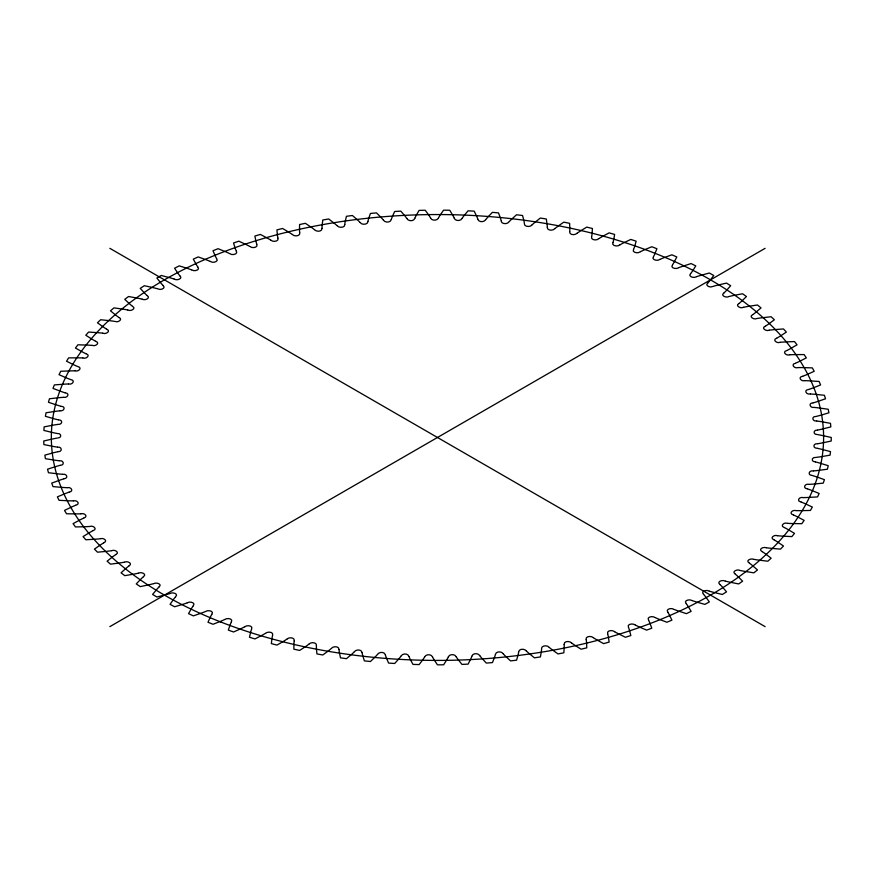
<?xml version="1.0" encoding="UTF-8"?>
<svg xmlns="http://www.w3.org/2000/svg" width="875" height="875" viewBox="0 0 875 875"><rect width="100%" height="100%" fill="white"/><g stroke="black" fill="none" stroke-linecap="round" stroke-linejoin="round"><path stroke-width="1.31" d="M547.28 227.412C547.017 230.541 552.956 231.088 554.783 228.659M541.603 648.298C541.417 645.739 547.334 644.722 549.15 647.347M316.411 645.597C317.144 642.403 311.062 641.725 309.028 644.066M337.214 225.772C338.931 228.233 345.286 227.686 344.772 224.569M577.052 233.275C575.17 235.375 569.209 235.287 569.702 231.645M518.667 651.908C519.028 648.484 524.617 648.55 526.334 650.945M294.23 640.85C295.083 637.372 288.98 636.956 286.967 639.1M367.883 221.659C368.102 224.514 361.747 225.345 360.161 222.534M591.598 236.852C590.483 239.98 596.75 240.942 598.773 238.678M495.425 654.402C495.906 651.263 501.561 651.066 503.18 653.723M272.606 635.316C273.941 631.837 267.673 631.28 265.552 633.303M391.256 219.57C390.688 222.72 385.022 222.906 383.458 220.172M612.916 242.714C611.275 245.711 617.706 247.122 619.861 244.847M471.975 656.009C472.927 652.892 478.286 652.98 479.762 655.659M251.628 629.016C253.378 625.68 247.002 624.772 244.869 626.719M414.816 218.334C413.842 221.605 408.166 221.287 406.962 218.652M633.533 249.441C631.608 252.372 638.05 253.925 640.259 251.77M448.35 656.884C449.291 654.008 454.869 653.789 456.192 656.764M231.361 621.972C233.505 618.625 227.106 617.619 224.788 619.478M438.452 217.952C437.391 220.938 431.506 220.872 430.588 217.984M653.428 256.791C650.989 259.481 657.475 261.603 659.859 259.405M432.545 657.005C431.386 653.964 425.972 653.975 424.67 656.895M211.892 614.217C214.441 610.98 207.845 609.678 205.603 611.483M462.098 218.411C460.655 221.397 454.978 221.08 454.234 218.159M672.47 264.884C669.867 268.177 676.462 269.489 678.606 267.728M401.22 655.802C402.773 653.264 408.034 653.297 408.909 656.403M193.298 605.784C196.131 602.623 189.47 601.048 187.316 602.831M485.636 219.713C484.236 222.37 478.516 222.414 477.816 219.188M690.561 273.711C687.575 276.303 693.962 278.677 696.423 276.719M377.606 654.292C379.203 651.689 384.727 651.634 385.394 654.959M175.645 596.695C178.905 593.72 172.408 591.828 170.002 593.534M508.681 222.217C507.281 224.339 501.32 224.164 501.266 221.112M707.755 283.062C704.43 285.37 710.227 288.116 712.709 286.475M354.43 651.667C356.136 649.272 361.714 649.239 362.075 652.663M159.009 586.983C162.63 584.15 156.428 582.072 153.716 583.625M532.077 224.853C530.327 227.522 524.103 226.636 524.464 224.044M723.811 293.103C720.092 295.422 726.37 298.298 728.973 296.516M331.734 648.08C333.298 646.144 339.106 646.023 339.052 649.545M143.456 576.702C147.317 574.087 141.181 571.583 138.523 573.158M738.795 303.669C734.891 305.441 740.644 309.127 743.597 307.245M129.03 565.884C133.142 563.5 127.444 560.656 124.589 562.144M752.631 314.738C748.42 316.422 753.988 320.217 757.028 318.489M115.806 554.564C120.203 552.508 114.516 549.128 111.672 550.692M765.308 326.244C760.703 327.873 766.15 331.778 769.223 330.181M103.819 542.784C108.227 541.111 103.611 537.414 100.494 538.737M109.834 626.642L765.122 248.325M776.65 338.231C771.892 339.708 777.044 343.842 780.128 342.3M93.122 530.611C97.902 529.156 93.067 524.989 89.862 526.477M786.68 350.591C781.736 351.706 786.384 356.234 789.72 354.78M83.759 518.066C88.605 516.677 84.525 512.586 80.948 513.822M795.288 363.333C790.53 364.087 794.391 369.031 797.945 367.587M75.764 505.214C80.686 504.252 77.197 499.723 73.423 500.883M802.659 376.283C797.552 376.895 801.062 381.85 804.77 380.658M69.18 492.1C74.091 491.542 71.181 486.511 67.298 487.692M808.544 389.506C803.48 389.791 806.236 395.019 810.184 393.958M64.006 478.778C68.906 478.373 66.773 473.32 62.606 474.305M812.897 402.948C808.238 402.795 809.812 408.33 814.144 407.422M60.287 465.292C65.067 465.347 63.623 459.889 59.369 460.775M815.894 416.489C811.333 416.128 812.142 421.706 816.659 420.995M58.023 451.697C62.694 451.948 62.092 446.425 57.586 447.158M817.513 430.095C813.214 429.603 812.82 434.766 817.228 434.558M57.881 437.938C61.83 438.244 61.698 432.895 57.28 433.508M817.578 443.745C812.962 443.177 812.547 448.394 817.272 448.295M57.892 424.397C62.191 425.053 63.394 419.694 58.538 419.891M815.784 457.428C811.42 456.881 810.884 461.912 815.369 461.902M60.036 410.802C64.214 411.6 66.106 406.306 61.163 406.317M813.291 470.936C809.112 469.93 807.188 475.234 812.011 475.42M63.645 397.305C67.517 398.366 70.295 393.159 65.166 392.853M808.959 484.356C805.077 483.164 802.298 488.294 807.209 488.786M68.698 383.961C72.373 385.175 75.808 380.155 70.689 379.575M803.195 497.602C799.411 496.377 796.075 501.123 800.964 501.955M75.173 370.836C78.619 372.094 82.753 367.467 77.711 366.548M795.922 510.606C792.663 509.403 788.288 513.592 793.319 514.883M83.048 357.962C86.188 359.363 91.022 355.031 85.98 353.741M787.445 523.337C784.186 521.872 779.57 526.05 784.295 527.505M92.302 345.384C95.419 346.839 100.581 342.738 95.67 341.283M777.525 535.741C774.375 534.286 769.311 538.038 773.938 539.777M102.878 333.178C105.777 334.72 111.377 330.98 106.695 329.208M766.292 547.75C763.044 546.427 757.848 549.478 762.267 551.655M115.423 321.475C117.775 322.908 123.342 319.255 118.989 317.537M753.681 559.322C751.002 557.966 745.041 560.623 749.339 563.095M127.892 310.012C130.714 311.752 136.697 308.361 132.53 306.337M740.042 570.456C737.483 568.816 731.227 571.572 735.219 574.044M142.22 299.152C144.834 300.945 151.08 297.959 147.241 295.652M725.145 581.066C722.487 579.48 716.253 581.689 719.939 584.467M158.211 288.969C160.486 290.434 166.469 288.159 163.078 285.502M709.122 591.106C706.781 589.411 700.23 591.369 703.566 594.322M174.234 279.059C176.805 281.039 183.214 278.425 179.966 275.953M692.059 600.567C689.697 598.861 683.178 600.425 686.153 603.564M191.8 269.916C194.009 271.709 200.561 270.178 197.903 267.072M673.684 609.252C671.562 607.611 665.295 609.022 667.789 612.172M210.317 261.428C212.669 263.55 219.089 261.494 216.748 258.858M654.959 617.509C653.177 615.781 646.275 616.656 648.539 620.102M229.72 253.608C232.039 255.85 238.525 253.947 236.359 251.169M635.152 624.969C633.303 623.164 626.555 623.842 628.469 627.32M249.922 246.509C251.989 248.577 258.377 247.625 256.812 244.311M109.834 248.325L765.122 626.642M614.655 631.739C612.609 629.705 606.288 630.361 607.655 633.817M270.845 240.144C272.902 242.43 279.245 241.347 277.955 238.197M593.327 637.678C591.555 635.677 585.058 636.059 586.184 639.538M292.425 234.544C294.405 236.939 300.661 235.998 299.731 232.859M571.528 642.928C569.647 640.708 563.62 641.003 564.134 644.492M314.552 229.731C316.378 231.919 322.164 231.919 322.033 228.364M628.523 627.495A122.631 70.798 0 0 1 629.409 629.989L630.842 635.534L629.048 636.114L625.439 637.262L618.056 633.609A122.631 70.798 0 0 1 614.862 631.859M635.447 625.111A122.631 70.798 0 0 0 638.827 626.752L646.581 630.12L648.331 629.497L651.787 628.206L649.764 622.727A122.631 70.798 0 0 0 648.616 620.266M655.266 617.641A122.631 70.798 0 0 0 658.82 619.161L666.925 622.245L671.913 620.145L669.298 614.753A122.631 70.798 0 0 0 667.887 612.336M674.253 609.481A122.631 70.798 0 0 0 677.95 610.859L686.372 613.659L691.13 611.384L687.947 606.08A122.631 70.798 0 0 0 686.273 603.728M692.311 600.644A122.631 70.798 0 0 0 696.161 601.902L704.867 604.384L709.362 601.934L705.611 596.772A122.631 70.798 0 0 0 703.697 594.475M709.384 591.183A122.631 70.798 0 0 0 713.366 592.298L722.323 594.464L726.545 591.861L722.247 586.841A122.631 70.798 0 0 0 720.081 584.609M725.408 581.131A122.631 70.798 0 0 0 729.498 582.094L738.675 583.931L742.613 581.186L737.778 576.33A122.631 70.798 0 0 0 735.383 574.186M740.327 570.511A122.631 70.798 0 0 0 744.505 571.331L753.856 572.841L757.498 569.953L752.15 565.283A122.631 70.798 0 0 0 749.525 563.227M754.064 559.388A122.631 70.798 0 0 0 758.33 560.055L767.823 561.225L771.137 558.217L765.297 553.733A122.631 70.798 0 0 0 762.464 551.786M766.577 547.783A122.631 70.798 0 0 0 770.897 548.297L780.5 549.128L783.497 546L777.186 541.745A122.631 70.798 0 0 0 774.134 539.897M777.82 535.762A122.631 70.798 0 0 0 782.184 536.113L791.864 536.594L794.511 533.378L787.752 529.353A122.631 70.798 0 0 0 784.514 527.614M787.741 523.359A122.631 70.798 0 0 0 792.138 523.556L801.85 523.688L804.147 520.373L796.972 516.6A122.631 70.798 0 0 0 793.548 514.992M796.316 510.617A122.631 70.798 0 0 0 800.723 510.65L810.425 510.442L812.361 507.052L804.792 503.541A122.631 70.798 0 0 0 801.205 502.053M803.491 497.602A122.631 70.798 0 0 0 807.898 497.47L817.556 496.912L818.092 495.764L819.131 493.467L811.191 490.23A122.631 70.798 0 0 0 807.45 488.873M809.255 484.345A122.631 70.798 0 0 0 813.641 484.061L823.222 483.153L823.637 481.983L824.414 479.653L816.145 476.711A122.631 70.798 0 0 0 812.273 475.497M813.586 470.903A122.631 70.798 0 0 0 817.928 470.477L827.4 469.219L827.673 468.038L828.209 465.686L819.645 463.05A122.631 70.798 0 0 0 815.642 461.967M816.452 457.341A122.631 70.798 0 0 0 820.75 456.75L830.058 455.164L830.211 453.972L830.495 451.609L821.658 449.28A122.631 70.798 0 0 0 817.545 448.35M817.862 443.702A122.631 70.798 0 0 0 822.084 442.958L831.206 441.033L831.228 439.852L831.25 437.467L822.183 435.466A122.631 70.798 0 0 0 817.983 434.689M817.797 430.041A122.631 70.798 0 0 0 821.92 429.144L830.823 426.902L830.725 425.709L830.484 423.336L821.22 421.662A122.631 70.798 0 0 0 816.944 421.039M816.255 416.402A122.631 70.798 0 0 0 820.28 415.363L828.92 412.803L828.691 411.622L828.198 409.259L818.77 407.925A122.631 70.798 0 0 0 814.439 407.444M813.247 402.85A122.631 70.798 0 0 0 817.163 401.658L825.508 398.792L825.147 397.622L824.403 395.292L814.855 394.297A122.631 70.798 0 0 0 810.469 393.969M808.795 389.43A122.631 70.798 0 0 0 812.569 388.106L820.586 384.945L820.105 383.786L819.12 381.478L809.473 380.833A122.631 70.798 0 0 0 805.066 380.669M802.9 376.195A122.631 70.798 0 0 0 806.52 374.741L814.188 371.295L812.35 367.894L802.648 367.587A122.631 70.798 0 0 0 798.241 367.587M795.594 363.191A122.631 70.798 0 0 0 799.05 361.616L806.334 357.897L804.125 354.572L794.423 354.616A122.631 70.798 0 0 0 790.016 354.769M786.898 350.481A122.631 70.798 0 0 0 790.18 348.775L797.048 344.816L794.489 341.567L784.809 341.961A122.631 70.798 0 0 0 780.423 342.278M776.858 338.111A122.631 70.798 0 0 0 779.953 336.295L786.373 332.084L783.475 328.945L773.85 329.678A122.631 70.798 0 0 0 769.508 330.148M765.494 326.123A122.631 70.798 0 0 0 768.392 324.198L774.353 319.769L771.116 316.739L761.589 317.822A122.631 70.798 0 0 0 757.312 318.445M752.872 314.562A122.631 70.798 0 0 0 755.552 312.539L761.02 307.902L757.466 304.992L748.07 306.414A122.631 70.798 0 0 0 743.87 307.191M739.025 303.483A122.631 70.798 0 0 0 741.475 301.361L746.441 296.538L742.58 293.759L733.359 295.52A122.631 70.798 0 0 0 729.247 296.45M724.008 292.917A122.631 70.798 0 0 0 726.239 290.708L730.669 285.72L726.513 283.095L717.5 285.173A122.631 70.798 0 0 0 713.497 286.245M707.886 282.909A122.631 70.798 0 0 0 709.866 280.634L713.759 275.494L709.33 273.011L700.558 275.417A122.631 70.798 0 0 0 696.675 276.631M690.725 273.503A122.631 70.798 0 0 0 692.453 271.162L695.778 265.891L691.086 263.572L682.598 266.284A122.631 70.798 0 0 0 678.858 267.641M672.569 264.731A122.631 70.798 0 0 0 674.045 262.325L676.802 256.955L671.869 254.811L663.688 257.819A122.631 70.798 0 0 0 660.1 259.306M653.516 256.627A122.631 70.798 0 0 0 654.73 254.177L656.906 248.708L655.189 248.052L651.744 246.75L643.902 250.053A122.631 70.798 0 0 0 640.478 251.661M633.62 249.222A122.631 70.798 0 0 0 634.572 246.728L636.147 241.205L634.375 240.603L630.798 239.422L623.317 243.009A122.631 70.798 0 0 0 620.08 244.737M612.97 242.539A122.631 70.798 0 0 0 613.648 240.023L614.633 234.445L612.784 233.92L609.098 232.87L602.022 236.709A122.631 70.798 0 0 0 598.97 238.547M591.642 236.622A122.631 70.798 0 0 0 592.047 234.084L592.419 228.484L590.527 228.014L586.731 227.106L580.081 231.197A122.631 70.798 0 0 0 577.237 233.144M569.712 231.481A122.631 70.798 0 0 0 569.844 228.933L569.614 223.322L567.678 222.928L563.784 222.152L557.594 226.472A122.631 70.798 0 0 0 554.958 228.517M547.269 227.128A122.631 70.798 0 0 0 547.127 224.58L546.306 219.002L544.327 218.673L540.356 218.039L534.636 222.567A122.631 70.798 0 0 0 532.23 224.711M524.409 223.595A122.631 70.798 0 0 0 523.994 221.058L522.561 215.512L520.548 215.261L516.523 214.769L511.306 219.494A122.631 70.798 0 0 0 509.13 221.714M501.211 220.894A122.631 70.798 0 0 0 500.522 218.367L498.498 212.887L496.464 212.712L492.384 212.362L487.692 217.273A122.631 70.798 0 0 0 485.756 219.559M477.761 219.023A122.631 70.798 0 0 0 476.798 216.53L474.195 211.137L472.139 211.028L468.038 210.831L463.881 215.895A122.631 70.798 0 0 0 462.197 218.247M454.158 217.995A122.631 70.798 0 0 0 452.933 215.545L449.75 210.252L447.694 210.219L443.57 210.175L439.961 215.37A122.631 70.798 0 0 0 438.55 217.787M430.489 217.82A122.631 70.798 0 0 0 429.002 215.425L425.25 210.252L423.194 210.295L419.081 210.394L416.041 215.709A122.631 70.798 0 0 0 414.881 218.17M406.853 218.498A122.631 70.798 0 0 0 405.114 216.158L400.805 211.127L398.759 211.247L394.669 211.488L392.208 216.912A122.631 70.798 0 0 0 391.311 219.406M383.327 220.019A122.631 70.798 0 0 0 381.336 217.744L376.502 212.887L374.478 213.073L370.409 213.467L368.539 218.969A122.631 70.798 0 0 0 367.916 221.484M360.019 222.381A122.631 70.798 0 0 0 357.788 220.183L352.439 215.512L350.427 215.764L346.423 216.3L345.144 221.867A122.631 70.798 0 0 0 344.794 224.405M337.006 225.586A122.631 70.798 0 0 0 334.534 223.464L328.705 218.991L326.725 219.319L322.777 219.997L322.098 225.597A122.631 70.798 0 0 0 322.033 228.145M314.377 229.6A122.631 70.798 0 0 0 311.697 227.577L305.386 223.322L303.45 223.716L299.578 224.536L299.512 230.147A122.631 70.798 0 0 0 299.709 232.684M292.228 234.423A122.631 70.798 0 0 0 289.33 232.498L282.57 228.473L280.689 228.944L276.916 229.895L277.452 235.495A122.631 70.798 0 0 0 277.922 238.033M270.648 240.023A122.631 70.798 0 0 0 267.542 238.208L260.367 234.434L258.53 234.97L254.877 236.064L256.003 241.631A122.631 70.798 0 0 0 256.758 244.147M249.703 246.4A122.631 70.798 0 0 0 246.411 244.694L238.842 241.183L237.07 241.784L233.538 243.009L235.266 248.522A122.631 70.798 0 0 0 236.283 251.005M229.491 253.509A122.631 70.798 0 0 0 226.023 251.923L218.094 248.697L216.388 249.364L212.997 250.709L215.316 256.145A122.631 70.798 0 0 0 216.595 258.584M210.088 261.33A122.631 70.798 0 0 0 206.456 259.875L198.188 256.933L193.309 259.12L196.219 264.469A122.631 70.798 0 0 0 197.75 266.864M191.548 269.828A122.631 70.798 0 0 0 187.775 268.516L179.211 265.869L174.584 268.231L178.052 273.47A122.631 70.798 0 0 0 179.845 275.8M173.972 278.983A122.631 70.798 0 0 0 170.067 277.802L161.23 275.472L156.866 277.998L160.891 283.095A122.631 70.798 0 0 0 162.936 285.359M157.412 288.75A122.631 70.798 0 0 0 153.388 287.711L144.32 285.709L140.23 288.378L144.802 293.322A122.631 70.798 0 0 0 147.077 295.509M141.947 299.086A122.631 70.798 0 0 0 137.802 298.2L128.537 296.516L124.753 299.338L129.839 304.106A122.631 70.798 0 0 0 132.355 306.206M127.608 309.958A122.631 70.798 0 0 0 123.386 309.225L113.958 307.88L110.48 310.822L116.08 315.405A122.631 70.798 0 0 0 118.803 317.406M114.472 321.333A122.631 70.798 0 0 0 110.184 320.742L100.625 319.747L97.475 322.809L103.545 327.173A122.631 70.798 0 0 0 106.498 329.077M102.594 333.145A122.631 70.798 0 0 0 98.241 332.719L88.605 332.062L85.783 335.234L92.323 339.38A122.631 70.798 0 0 0 95.463 341.163M92.006 345.373A122.631 70.798 0 0 0 87.62 345.1L77.919 344.794L75.447 348.053L82.425 351.958A122.631 70.798 0 0 0 85.75 353.631M82.753 357.952A122.631 70.798 0 0 0 78.345 357.831L68.633 357.875L66.522 361.222L73.894 364.864A122.631 70.798 0 0 0 77.405 366.417M74.878 370.836A122.631 70.798 0 0 0 70.459 370.88L60.78 371.262L59.03 374.686L66.784 378.055A122.631 70.798 0 0 0 70.448 379.477M68.403 383.972A122.631 70.798 0 0 0 63.995 384.18L54.37 384.913L53.9 386.072L52.992 388.391L61.097 391.475A122.631 70.798 0 0 0 64.903 392.766M63.35 397.327A122.631 70.798 0 0 0 58.986 397.688L49.459 398.77L49.109 399.941L48.453 402.281L56.875 405.07A122.631 70.798 0 0 0 60.812 406.219M59.752 410.834A122.631 70.798 0 0 0 55.431 411.348L46.036 412.77L45.817 413.952L45.413 416.314L54.119 418.797A122.631 70.798 0 0 0 58.177 419.803M57.608 424.441A122.631 70.798 0 0 0 53.353 425.108L44.133 426.869L44.045 428.061L43.892 430.434L52.85 432.6A122.631 70.798 0 0 0 57.006 433.453M56.941 438.102A122.631 70.798 0 0 0 52.763 438.922L43.75 441.011L43.783 442.192L43.892 444.577L53.069 446.414A122.631 70.798 0 0 0 57.302 447.114M57.75 451.763A122.631 70.798 0 0 0 53.659 452.725L44.887 455.131L45.052 456.312L45.423 458.686L54.775 460.195A122.631 70.798 0 0 0 59.084 460.742M60.014 465.358A122.631 70.798 0 0 0 56.044 466.473L47.545 469.186L47.841 470.367L48.464 472.719L57.958 473.878A122.631 70.798 0 0 0 62.311 474.283M63.744 478.855A122.631 70.798 0 0 0 59.905 480.112L51.723 483.12L52.139 484.291L53.003 486.609L62.606 487.441A122.631 70.798 0 0 0 67.003 487.67M68.928 492.188A122.631 70.798 0 0 0 65.231 493.577L57.378 496.88L59.041 500.314L68.709 500.795A122.631 70.798 0 0 0 73.128 500.872M75.534 505.312A122.631 70.798 0 0 0 71.991 506.833L64.509 510.409L66.533 513.778L76.245 513.909A122.631 70.798 0 0 0 80.653 513.833M83.53 518.175A122.631 70.798 0 0 0 80.161 519.816L73.084 523.655L75.469 526.947L85.17 526.728A122.631 70.798 0 0 0 89.567 526.488M92.903 530.72A122.631 70.798 0 0 0 89.72 532.481L83.07 536.572L85.805 539.766L95.463 539.197A122.631 70.798 0 0 0 99.827 538.803M103.611 542.905A122.631 70.798 0 0 0 100.625 544.786L94.423 549.095L97.497 552.191L107.078 551.283A122.631 70.798 0 0 0 111.388 550.725M115.609 554.684A122.631 70.798 0 0 0 112.82 556.664L107.1 561.192L110.502 564.167L119.973 562.92A122.631 70.798 0 0 0 124.217 562.22M128.855 566.016A122.631 70.798 0 0 0 126.284 568.083L121.067 572.819L124.775 575.663L134.094 574.066A122.631 70.798 0 0 0 138.25 573.213M143.292 576.844A122.631 70.798 0 0 0 140.952 579.009L136.248 583.909L140.263 586.622L149.384 584.697A122.631 70.798 0 0 0 153.442 583.691M158.867 587.136A122.631 70.798 0 0 0 156.767 589.378L152.6 594.442L156.898 597.002L165.791 594.748A122.631 70.798 0 0 0 169.739 593.611M175.525 596.848A122.631 70.798 0 0 0 173.666 599.156L170.056 604.362L174.617 606.758L183.258 604.198A122.631 70.798 0 0 0 187.064 602.919M193.189 605.938A122.631 70.798 0 0 0 191.581 608.311L188.541 613.637L193.353 615.869L201.698 613.003A122.631 70.798 0 0 0 205.362 611.581M211.805 614.381A122.631 70.798 0 0 0 210.448 616.809L207.987 622.234L209.661 622.923L213.03 624.28L221.058 621.13A122.631 70.798 0 0 0 224.558 619.577M231.284 622.136A122.631 70.798 0 0 0 230.202 624.608L228.32 630.109L230.07 630.744L233.581 631.98L241.248 628.534A122.631 70.798 0 0 0 244.584 626.872M251.562 629.18A122.631 70.798 0 0 0 250.753 631.684L249.473 637.241L251.278 637.809L254.92 638.925L262.194 635.206A122.631 70.798 0 0 0 265.344 633.423M272.573 635.48A122.631 70.798 0 0 0 272.027 638.017L271.348 643.606L273.219 644.109L276.959 645.083L283.828 641.123A122.631 70.798 0 0 0 286.781 639.22M294.208 641.025A122.631 70.798 0 0 0 293.934 643.562L293.858 649.173L295.783 649.6L299.633 650.442L306.053 646.242A122.631 70.798 0 0 0 308.798 644.241M316.4 645.772A122.631 70.798 0 0 0 316.411 648.32L316.936 653.92L318.894 654.281L322.831 654.981L328.792 650.552A122.631 70.798 0 0 0 331.308 648.462M339.062 649.709A122.631 70.798 0 0 0 339.347 652.258L340.473 657.825L342.475 658.109L346.467 658.678L351.936 654.041A122.631 70.798 0 0 0 354.233 651.864M362.108 652.837A122.631 70.798 0 0 0 362.666 655.364L364.383 660.877L366.406 661.095L370.464 661.511L375.43 656.698A122.631 70.798 0 0 0 377.475 654.434M385.448 655.123A122.631 70.798 0 0 0 386.269 657.628L388.587 663.075L390.633 663.217L394.712 663.48L399.153 658.503A122.631 70.798 0 0 0 400.958 656.173M408.975 656.567A122.631 70.798 0 0 0 410.069 659.039L412.967 664.388L415.023 664.464L419.136 664.584L423.019 659.444A122.631 70.798 0 0 0 424.572 657.059M432.622 657.169A122.631 70.798 0 0 0 433.978 659.597L437.456 664.825L439.512 664.825L443.625 664.803L446.95 659.531A122.631 70.798 0 0 0 448.241 657.103M456.291 656.917A122.631 70.798 0 0 0 457.909 659.291L461.934 664.388L463.991 664.311L468.092 664.136L470.848 658.766A122.631 70.798 0 0 0 471.866 656.283M479.883 655.812A122.631 70.798 0 0 0 481.753 658.131L486.314 663.075L488.359 662.922L492.439 662.605L494.605 657.136A122.631 70.798 0 0 0 495.359 654.631M503.311 653.877A122.631 70.798 0 0 0 505.422 656.108L510.519 660.888L512.542 660.658L516.578 660.198L518.153 654.664A122.631 70.798 0 0 0 518.634 652.127M526.488 651.087A122.631 70.798 0 0 0 528.839 653.253L534.428 657.836L536.419 657.53L540.4 656.928L541.384 651.35A122.631 70.798 0 0 0 541.592 648.802M549.314 647.489A122.631 70.798 0 0 0 551.895 649.556L557.966 653.92L559.923 653.559L563.828 652.805L564.211 647.205A122.631 70.798 0 0 0 564.145 644.656M571.714 643.059A122.631 70.798 0 0 0 574.503 645.039L581.044 649.184L582.958 648.747L586.775 647.85L586.545 642.25A122.631 70.798 0 0 0 586.206 639.712M593.589 637.842A122.631 70.798 0 0 0 596.586 639.712L603.564 643.617L605.423 643.114L609.142 642.086L608.311 636.508A122.631 70.798 0 0 0 607.698 633.981M221.047 622.103A386.127 222.928 0 0 0 822.62 453.392A386.127 222.928 0 0 0 268.756 236.961A386.127 222.928 0 0 0 221.047 622.103"/></g></svg>
